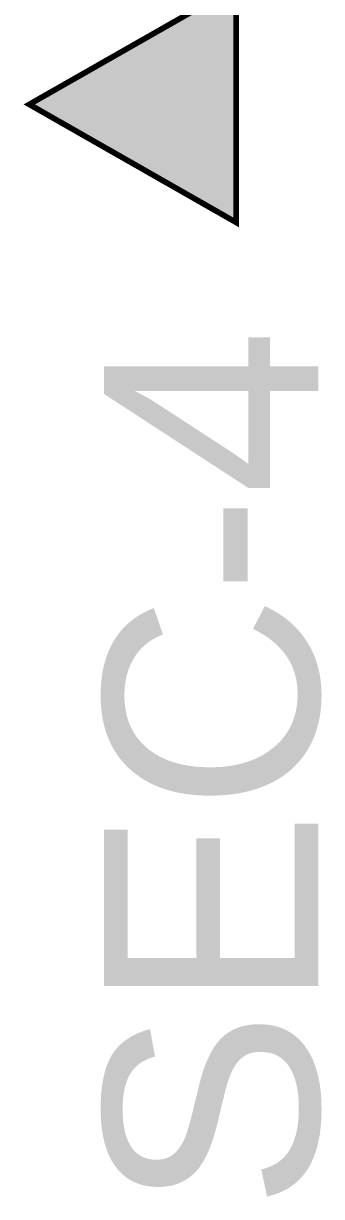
# Model space of a CAD drawing. Header units: millimetres. Extents: x 1124992 to 1258557, y -5767803 to -5695799.
# Drawn here: x 1215021 to 1215281, y -5729954 to -5728928 of the extents above; entities that cross this region are included whole.
import ezdxf

# ---------------------------------------------------------------- set-up
doc = ezdxf.new("R2010")
doc.units = ezdxf.units.MM
doc.header["$LTSCALE"] = 1000
doc.header["$MEASUREMENT"] = 0
doc.linetypes.add('T8_PROFILE SECTIONS$0$HIDDEN', pattern=[0.375, 0.25, -0.125])
doc.linetypes.add('T8_PROFILE SECTIONS$0$PHANTOM2', pattern=[1.25, 0.625, -0.125, 0.125, -0.125, 0.125, -0.125])
doc.layers.add('T8_PROFILE SECTIONS$0$A-PROFILE SECTIONS', color=81, linetype='T8_PROFILE SECTIONS$0$PHANTOM2')
doc.styles.add('T8_PROFILE SECTIONS$0$arial', font='sanss___.ttf')

# ---------------------------------------------------------------- blocks, each defined once
blk = doc.blocks.new('T8_PROFILE SECTIONS$0$MH')
at = {"layer": 'T8_PROFILE SECTIONS$0$A-PROFILE SECTIONS', "linetype": 'T8_PROFILE SECTIONS$0$HIDDEN', "ltscale": 2}
h = blk.add_hatch(color=256, dxfattribs=at)
h.dxf.hatch_style = 1
h.paths.add_polyline_path([(1140339.1, -5697424.8), (1140519.9, -5697528.1), (1140339.1, -5697631.3)])
at = {"layer": 'T8_PROFILE SECTIONS$0$A-PROFILE SECTIONS', "linetype": 'T8_PROFILE SECTIONS$0$HIDDEN', "ltscale": 2, "const_width": 5}
blk.add_lwpolyline([(1140339.1, -5697424.8), (1140339.1, -5697424.8), (1140519.9, -5697528.1), (1140339.1, -5697631.3)], close=True, dxfattribs=at)
blk.add_lwpolyline([(1140339.1, -5697424.8), (1140339.1, -5700565.7)], dxfattribs=at)
blk = doc.blocks.new('PROFILE SECTION LINE T9')
at = {"layer": 'T8_PROFILE SECTIONS$0$A-PROFILE SECTIONS', "linetype": 'ByBlock', "rotation": 180}
blk.add_blockref('T8_PROFILE SECTIONS$0$MH', (1169827.5, -5714911.2, 0), dxfattribs=at)
at = {"layer": 'T8_PROFILE SECTIONS$0$A-PROFILE SECTIONS', "linetype": 'ByBlock', "insert": (29562.9, -17579.2, 0), "char_height": 187.5, "attachment_point": 9, "rotation": 90, "style": 'T8_PROFILE SECTIONS$0$arial'}
blk.add_mtext_dynamic_manual_height_columns('SEC-4', width=301.334, gutter_width=500, heights=[0], dxfattribs=at)

msp = doc.modelspace()

# ---------------------------------------------------------------- block references
at = {"layer": 'T8_PROFILE SECTIONS$0$A-PROFILE SECTIONS', "linetype": 'ByBlock'}
msp.add_blockref('PROFILE SECTION LINE T9', (1185718.17, -5711615.765, -0.024), dxfattribs=at)

doc.saveas('drawing.dxf')
